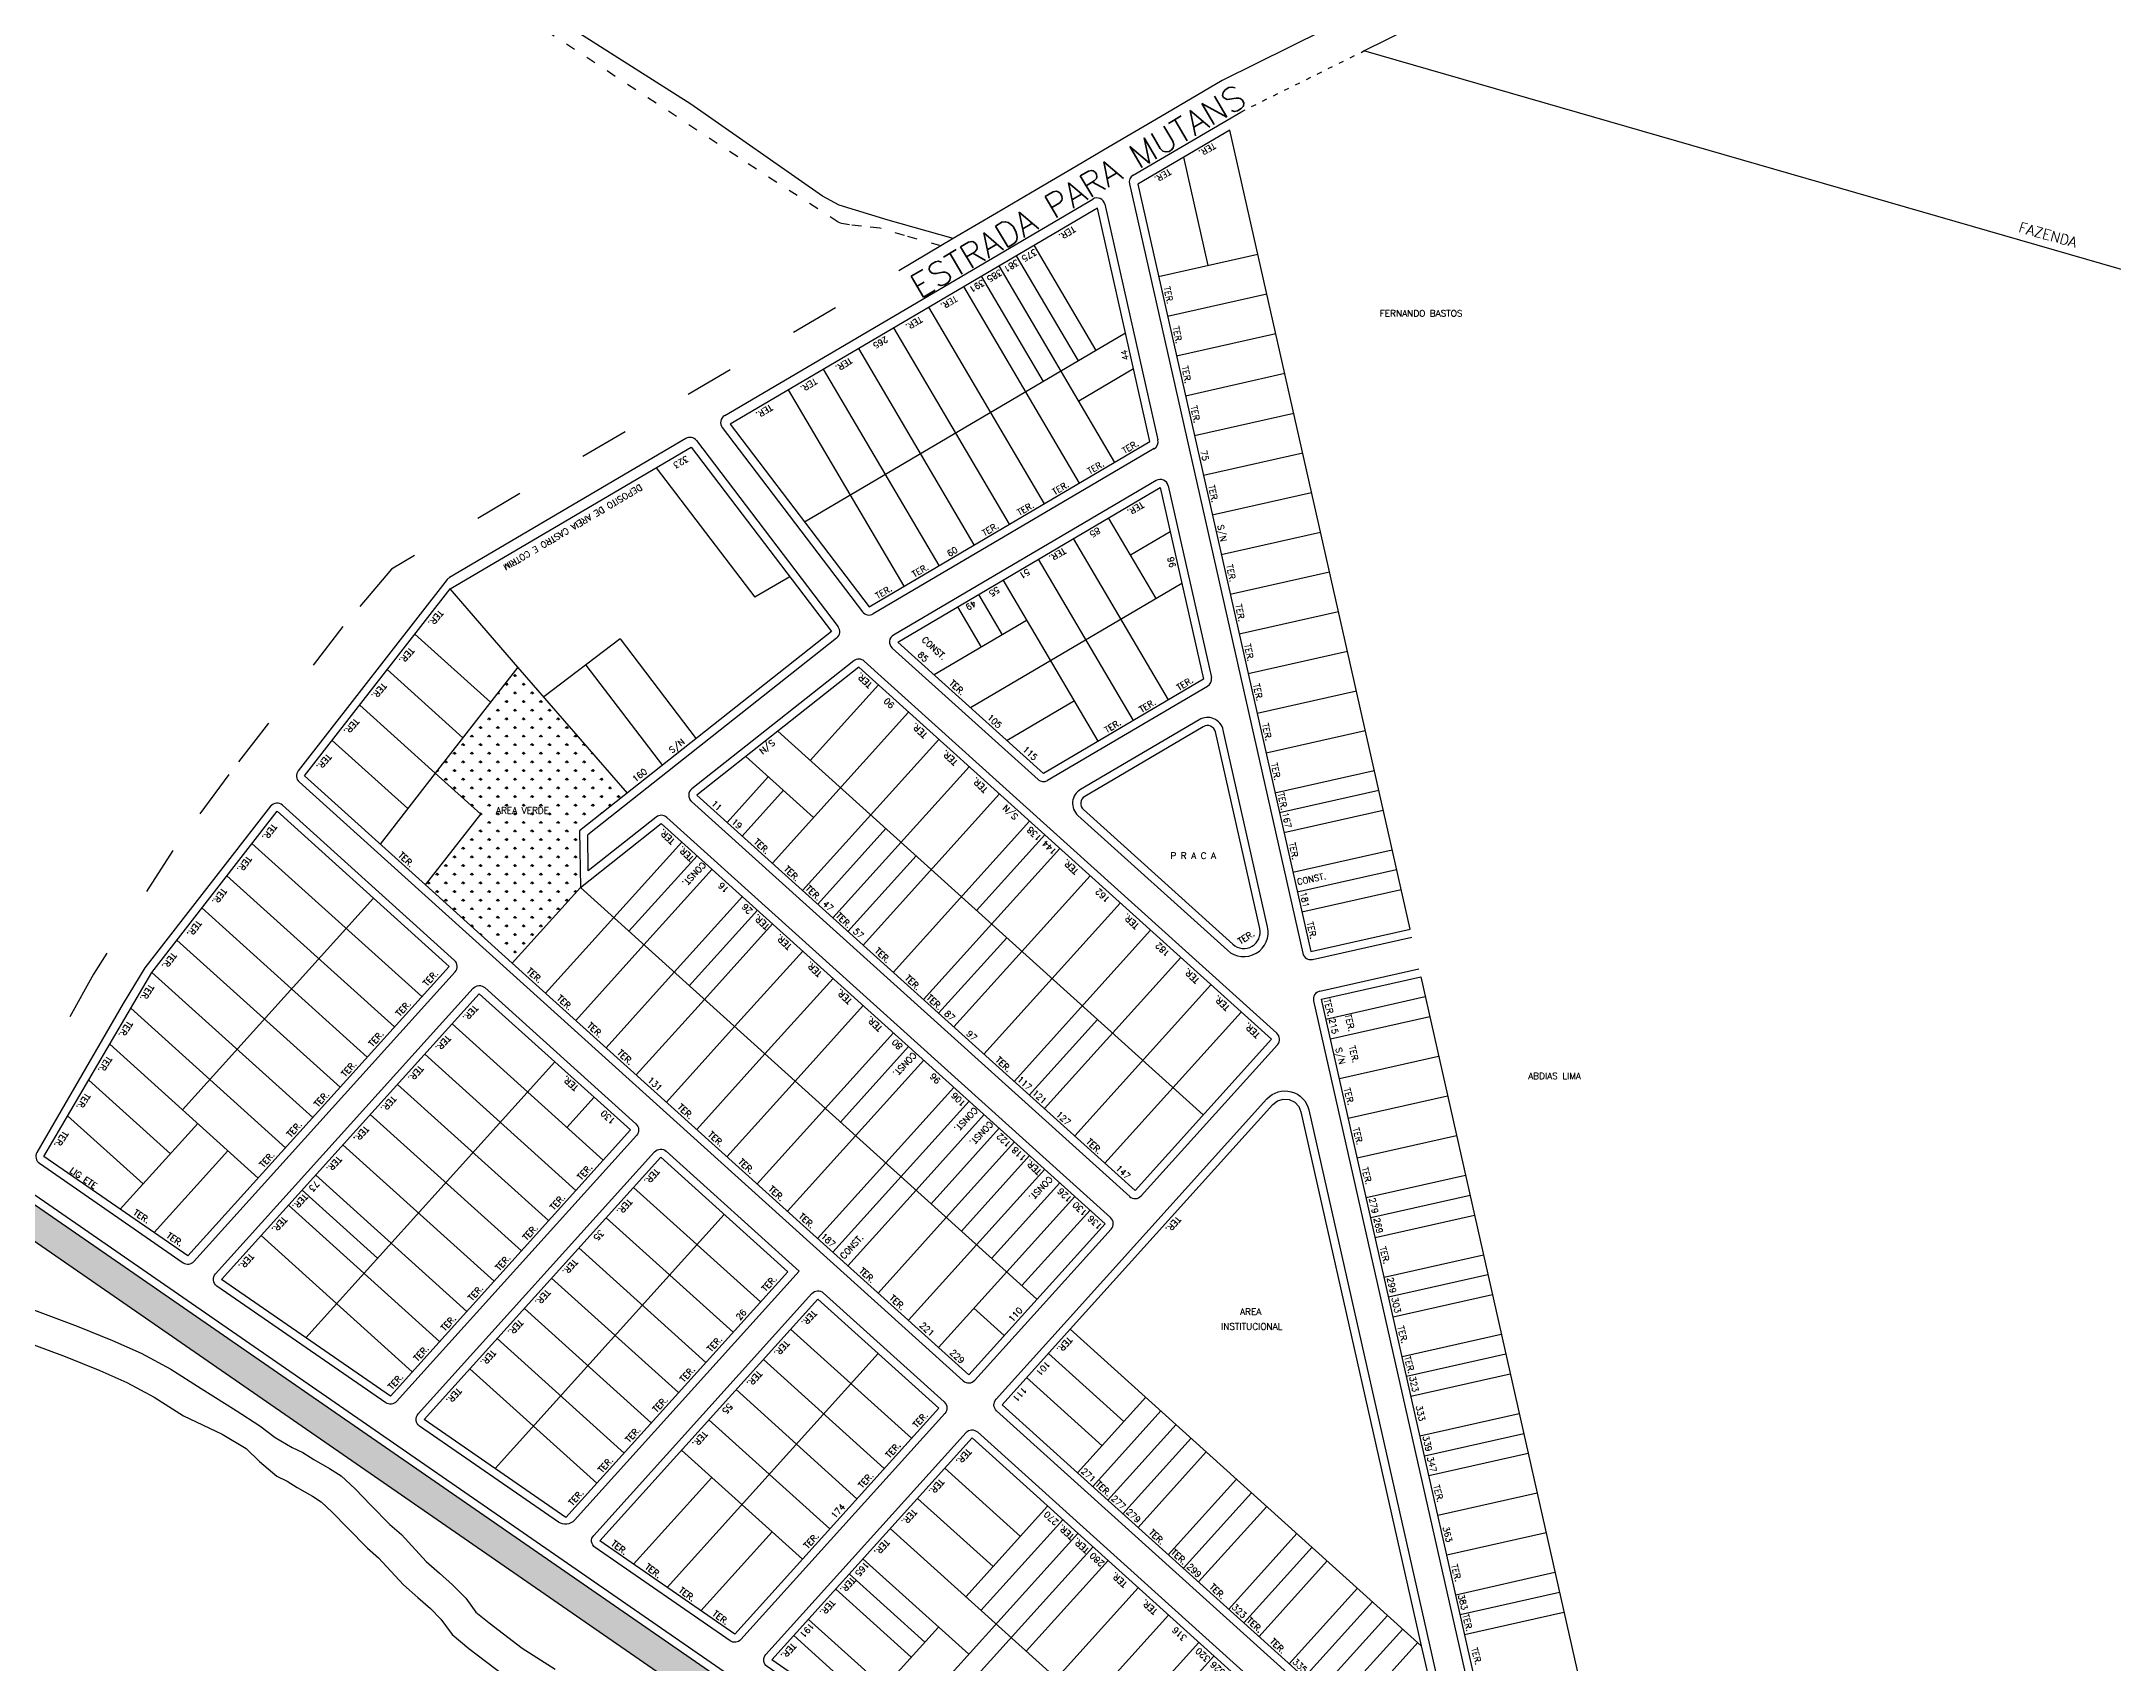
# Model space of a CAD drawing. Extents: x 714896 to 749292, y 8417558 to 8447149.
# Drawn here: x 737359 to 737868, y 8426000 to 8426398 of the extents above; entities that cross this region are included whole.
import ezdxf

# ---------------------------------------------------------------- set-up
doc = ezdxf.new("R2010")
doc.units = 0
doc.header["$MEASUREMENT"] = 0
doc.linetypes.add('ACAD_ISO03W100', pattern=[30, 12, -18])
for name, color, linetype in [('LOTE', 7, 'CONTINUOUS'), ('MEIO_FIO', 24, 'CONTINUOUS'), ('NUM-PORTA', 7, 'CONTINUOUS'), ('QUADRA', 6, 'CONTINUOUS'), ('REFERENCIA', 7, 'CONTINUOUS'), ('TEXTO', 7, 'CONTINUOUS'), ('TEXTODERUA', 3, 'CONTINUOUS')]:
    doc.layers.add(name, color=color, linetype=linetype)
doc.styles.add('ROMANS', font='ROMANS.SHX', dxfattribs={"height": 1.5})

msp = doc.modelspace()

# ---------------------------------------------------------------- hatches: boundary and pattern name
at = {"layer": 'REFERENCIA', "linetype": 'CONTINUOUS'}
h = msp.add_hatch(dxfattribs=at)
h.set_pattern_fill('GRASS', color=3, scale=3, angle=180, style=0)
h.set_pattern_definition([(270, (-4e-07, -4e-08), (2.121320343, -2.121320343), [0.5625, -3.680140689]), (225, (-4e-07, -4e-08), (2.1213203436, -2.1213203436), [0.5625, -2.4375]), (315, (-4e-07, -4e-08), (2.1213203436, 2.1213203436), [0.5625, -2.4375])])
h.paths.add_polyline_path([(737455.33, 8426218.69), (737475.63, 8426244.77), (737502.52, 8426213.79), (737490.76, 8426204.49), (737490.95, 8426190.61), (737490.99, 8426190.57), (737474.24, 8426172.01), (737452.92, 8426191.23), (737466.47, 8426208.64)])
h = msp.add_hatch(dxfattribs=at)
h.set_pattern_fill('GRASS', color=3, scale=3, angle=180, style=0)
h.set_pattern_definition([(270, (1e-07, -4e-07), (2.121320343, -2.121320343), [0.5625, -3.680140689]), (225, (1e-07, -4e-07), (2.1213203436, -2.1213203436), [0.5625, -2.4375]), (315, (1e-07, -4e-07), (2.1213203436, 2.1213203436), [0.5625, -2.4375])])
h.paths.add_polyline_path([(737353.67, 8426114.95), (737734.43, 8425851.59), (737731.44, 8425844.54), (737349.9, 8426108.44)])

# ---------------------------------------------------------------- linework, layer by layer
at = {"layer": 'LOTE', "color": 7, "linetype": 'CONTINUOUS'}
for p, q in [((737645.2, 8426343.47), (737639.21, 8426370.04)), ((737617.64, 8426322.53), (737602.42, 8426348.39)), ((737622.21, 8426295.05), (737593.8, 8426343.32)), ((737613.33, 8426320), (737598.11, 8426345.85)), ((737633.01, 8426340.72), (737657.4, 8426346.22)), ((737613.59, 8426289.98), (737585.18, 8426338.24)), ((737604.71, 8426314.92), (737589.49, 8426340.78)), ((737604.97, 8426284.91), (737576.57, 8426333.17)), ((737635.21, 8426330.97), (737659.59, 8426336.46)), ((737596.35, 8426279.84), (737567.95, 8426328.1)), ((737624.87, 8426326.79), (737546.02, 8426280.38)), ((737587.73, 8426274.76), (737559.33, 8426323.03)), ((737637.4, 8426321.21), (737661.79, 8426326.7)), ((737579.12, 8426269.69), (737550.71, 8426317.95)), ((737626.85, 8426318.01), (737613.37, 8426310.07)), ((737570.5, 8426264.62), (737542.09, 8426312.88)), ((737639.6, 8426311.45), (737663.99, 8426316.95)), ((737641.8, 8426301.7), (737666.19, 8426307.19)), ((737644, 8426291.94), (737668.39, 8426297.44)), ((737646.19, 8426282.19), (737670.58, 8426287.68)), ((737632.36, 8426261.58), (737620.7, 8426281.4)), ((737635.41, 8426236.68), (737612.08, 8426276.33)), ((737635.86, 8426278), (737626.08, 8426272.25)), ((737648.39, 8426272.43), (737672.78, 8426277.93)), ((737626.79, 8426231.61), (737603.46, 8426271.26)), ((737618.17, 8426226.54), (737594.84, 8426266.18)), ((737650.59, 8426262.68), (737674.98, 8426268.17)), ((737638.72, 8426265.32), (737586.81, 8426234.77)), ((737594.64, 8426252.72), (737588.81, 8426262.63)), ((737600.67, 8426256.27), (737577.86, 8426242.84)), ((737589.47, 8426249.68), (737583.64, 8426259.59)), ((737652.79, 8426252.92), (737677.18, 8426258.42)), ((737500.76, 8426251.68, -503.7), (737482.01, 8426237.42, -503.7)), ((737500.76, 8426251.68, -503.7), (737519.42, 8426227.16, -503.7)), ((737654.99, 8426243.17), (737679.37, 8426248.66)), ((737492.32, 8426245.26, -503.7), (737511.1, 8426220.58, -503.7)), ((737564.18, 8426240.37), (737547.44, 8426221.8)), ((737612.34, 8426236.45), (737595.76, 8426226.69)), ((737657.18, 8426233.41), (737681.57, 8426238.9)), ((737571.6, 8426233.67), (737538.12, 8426196.54)), ((737539.46, 8426228.99), (737643.97, 8426134.73)), ((737579.03, 8426226.97), (737545.54, 8426189.84)), ((737659.38, 8426223.65), (737683.77, 8426229.15)), ((737537.12, 8426217.83), (737526.98, 8426206.59)), ((737586.46, 8426220.27), (737552.97, 8426183.15)), ((737661.58, 8426213.9), (737685.97, 8426219.39)), ((737540.83, 8426214.48), (737530.69, 8426203.24)), ((737593.88, 8426213.58), (737560.39, 8426176.45)), ((737662.68, 8426209.02), (737687.07, 8426214.52)), ((737566, 8426205.06), (737549.26, 8426186.49)), ((737601.31, 8426206.88), (737567.82, 8426169.75)), ((737663.78, 8426204.14), (737688.17, 8426209.64)), ((737499.15, 8426183.2), (737515.9, 8426201.77)), ((737608.73, 8426200.18), (737575.25, 8426163.05)), ((737605.02, 8426203.53), (737588.28, 8426184.97)), ((737502.87, 8426179.85), (737519.61, 8426198.42)), ((737506.58, 8426176.5), (737523.32, 8426195.07)), ((737573.43, 8426198.36), (737556.68, 8426179.8)), ((737665.97, 8426194.39), (737690.36, 8426199.88)), ((737667.07, 8426189.51), (737691.46, 8426195)), ((737616.16, 8426193.48), (737582.67, 8426156.35)), ((737668.17, 8426184.63), (737692.56, 8426190.13)), ((737514.01, 8426169.81), (737530.75, 8426188.37)), ((737517.72, 8426166.46), (737534.46, 8426185.02)), ((737623.59, 8426186.79), (737590.1, 8426149.66)), ((737521.43, 8426163.11), (737538.18, 8426181.67)), ((737631.01, 8426180.09), (737597.52, 8426142.96)), ((737528.86, 8426156.41), (737545.6, 8426174.98)), ((737595.7, 8426178.27), (737578.96, 8426159.7)), ((737604.95, 8426136.26), (737638.44, 8426173.39)), ((737536.28, 8426149.71), (737553.03, 8426168.28)), ((737612.38, 8426129.56), (737645.86, 8426166.69)), ((737543.71, 8426143.02), (737560.45, 8426161.58)), ((737619.8, 8426122.87), (737653.29, 8426160)), ((737674.11, 8426158.29), (737698.5, 8426163.79)), ((737551.13, 8426136.32), (737567.88, 8426154.88)), ((737601.24, 8426139.61), (737617.98, 8426158.18)), ((737675.21, 8426153.42), (737699.59, 8426158.91)), ((737554.85, 8426132.97), (737571.59, 8426151.54)), ((737677.4, 8426143.66), (737701.79, 8426149.15)), ((737558.56, 8426129.62), (737575.3, 8426148.19)), ((737565.99, 8426122.92), (737582.73, 8426141.49)), ((737679.6, 8426133.9), (737703.99, 8426139.4)), ((737552.96, 8426101.01), (737586.44, 8426138.14)), ((737573.41, 8426116.23), (737590.16, 8426134.79)), ((737577.13, 8426112.88), (737593.87, 8426131.44)), ((737681.8, 8426124.15), (737706.19, 8426129.64)), ((737580.84, 8426109.53), (737597.58, 8426128.09)), ((737584.55, 8426106.18), (737601.3, 8426124.75)), ((737588.26, 8426102.83), (737605.01, 8426121.4)), ((737684, 8426114.39), (737708.39, 8426119.89)), ((737591.98, 8426099.48), (737608.72, 8426118.05)), ((737595.69, 8426096.13), (737612.43, 8426114.7)), ((737685.1, 8426109.52), (737709.49, 8426115.01)), ((737599.4, 8426092.79), (737616.15, 8426111.35)), ((737686.19, 8426104.64), (737710.58, 8426110.13)), ((737688.39, 8426094.88), (737712.78, 8426100.38)), ((737689.49, 8426090), (737713.88, 8426095.5)), ((737690.59, 8426085.13), (737714.98, 8426090.62)), ((737692.79, 8426075.37), (737717.18, 8426080.87)), ((737693.89, 8426070.49), (737718.28, 8426075.99)), ((737694.99, 8426065.62), (737719.37, 8426071.11)), ((737697.18, 8426055.86), (737721.57, 8426061.35)), ((737698.29, 8426050.98), (737722.68, 8426056.48)), ((737699.38, 8426046.1), (737723.77, 8426051.6)), ((737701.58, 8426036.35), (737725.97, 8426041.84)), ((737703.78, 8426026.59), (737728.17, 8426032.09)), ((737705.97, 8426016.84), (737730.36, 8426022.33)), ((737707.08, 8426011.96), (737731.47, 8426017.46)), ((737708.17, 8426007.08), (737732.56, 8426012.58))]:
    msp.add_line(p, q, dxfattribs=at)
at = {"layer": 'LOTE', "color": 7, "linetype": 'ACAD_ISO03W100', "ltscale": 0.1}
msp.add_lwpolyline([(737653.16, 8426381.15), (737653.16, 8426381.15), (737683.45, 8426396.16)], dxfattribs=at)
at = {"layer": 'LOTE', "linetype": 'ACAD_ISO03W100'}
msp.add_lwpolyline([(737582.54, 8426350.03), (737579.5, 8426348.24), (737444.55, 8426268.82), (737432.63, 8426254.72), (737404.6, 8426218.35), (737390.88, 8426199.68), (737371.36, 8426169.33), (737326.5, 8426088.79)], dxfattribs=at)
at = {"layer": 'LOTE', "color": 7, "linetype": 'CONTINUOUS'}
for points in [[(737509.56, 8426293.74), (737533.78, 8426261.9)], [(737542.4, 8426266.97), (737533.78, 8426261.9)], [(737502.56, 8426213.76), (737475.63, 8426244.77), (737458.97, 8426263.96)], [(737468.88, 8426236.1), (737450.31, 8426252.84)], [(737462.1, 8426227.39), (737443.54, 8426244.14)], [(737475.63, 8426244.77), (737455.33, 8426218.69)], [(737455.33, 8426218.69), (737436.77, 8426235.43)], [(737448.56, 8426209.98), (737429.99, 8426226.73)], [(737531.62, 8426222.79), (737548.26, 8426207.78)], [(737452.92, 8426191.23), (737466.47, 8426208.64), (737455.33, 8426218.69), (737441.79, 8426201.28)], [(737452.01, 8426163.78), (737410.29, 8426201.41)], [(737404.13, 8426193.49), (737445.31, 8426156.35)], [(737474.24, 8426172.01), (737490.99, 8426190.57)], [(737603.12, 8426089.44), (737490.99, 8426190.57)], [(737393.26, 8426135.97), (737440.14, 8426187.95)], [(737438.61, 8426148.93), (737397.98, 8426185.58)], [(737499.15, 8426183.2), (737482.41, 8426164.64)], [(737391.82, 8426177.67), (737431.92, 8426141.5)], [(737489.84, 8426157.94), (737506.58, 8426176.5)], [(737425.22, 8426134.08), (737385.66, 8426169.75)], [(737514.01, 8426169.81), (737497.26, 8426151.24)], [(737380.51, 8426160.94), (737418.52, 8426126.65)], [(737504.69, 8426144.55), (737521.43, 8426163.11)], [(737496.56, 8426123.59), (737459.43, 8426157.08)], [(737528.86, 8426156.41), (737512.11, 8426137.85)], [(737411.82, 8426119.22), (737375.35, 8426152.12)], [(737452.74, 8426149.65), (737489.87, 8426116.17)], [(737519.54, 8426131.15), (737536.28, 8426149.71)], [(737484.7, 8426147.76), (737423.56, 8426079.98)], [(737390.27, 8426125.19), (737370.2, 8426143.3)], [(737483.17, 8426108.74), (737446.04, 8426142.23)], [(737494.35, 8426139.06), (737487.65, 8426131.63)], [(737543.71, 8426143.02), (737526.97, 8426124.45)], [(737383.58, 8426117.77), (737365.01, 8426134.52)], [(737439.34, 8426134.8), (737476.47, 8426101.32)], [(737534.39, 8426117.76), (737551.13, 8426136.32)], [(737377.95, 8426111.53), (737396.97, 8426132.62)], [(737558.56, 8426129.62), (737541.82, 8426111.06)], [(737404.4, 8426125.92), (737386.25, 8426105.8)], [(737469.77, 8426093.89), (737432.64, 8426127.38)], [(737425.95, 8426119.95), (737463.08, 8426086.46)], [(737549.24, 8426104.36), (737565.99, 8426122.92)], [(737422.6, 8426116.24), (737441.16, 8426099.49)], [(737535.18, 8426088.77), (737503.99, 8426116.9)], [(737573.41, 8426116.23), (737556.67, 8426097.66)], [(737456.38, 8426079.04), (737419.25, 8426112.53)], [(737470, 8426047.86), (737526.28, 8426110.26)], [(737497.29, 8426109.47), (737528.48, 8426081.34)], [(737564.09, 8426090.96), (737580.84, 8426109.53)], [(737412.55, 8426105.1), (737449.68, 8426071.61)], [(737521.78, 8426073.91), (737490.59, 8426102.04)], [(737588.26, 8426102.83), (737571.52, 8426084.27)], [(737483.9, 8426094.62), (737515.09, 8426066.49)], [(737578.95, 8426077.57), (737595.69, 8426096.13)], [(737508.39, 8426059.06), (737477.2, 8426087.19)], [(737595.08, 8426080.53), (737587.65, 8426087.22)], [(737470.5, 8426079.77), (737501.69, 8426051.64)], [(737572.31, 8426055.28), (737542.6, 8426082.07)], [(737697.53, 8426004.28), (737611.28, 8426082.07)], [(737512.3, 8426018.61), (737564.15, 8426076.1)], [(737565.61, 8426047.85), (737535.91, 8426074.64)], [(737624.49, 8426059.38), (737605.93, 8426076.13)], [(737494.99, 8426044.21), (737463.8, 8426072.34)], [(737600.57, 8426070.19), (737619.13, 8426053.44)], [(737558.91, 8426040.43), (737529.21, 8426067.22)], [(737629.85, 8426065.33), (737613.1, 8426046.76)], [(737552.21, 8426033), (737522.51, 8426059.79)], [(737633.56, 8426061.98), (737616.82, 8426043.41)], [(737637.27, 8426058.63), (737620.53, 8426040.06)], [(737545.52, 8426025.57), (737515.81, 8426052.36)], [(737640.99, 8426055.28), (737624.24, 8426036.71)], [(737580.48, 8426047.91), (737599.04, 8426031.17)], [(737644.7, 8426051.93), (737627.96, 8426033.37)], [(737523.24, 8426045.67), (737504.01, 8426024.34)], [(737652.13, 8426045.23), (737635.38, 8426026.67)], [(737592.34, 8426023.74), (737573.78, 8426040.48)], [(737605.74, 8426038.59), (737585.64, 8426016.32)], [(737655.84, 8426041.88), (737639.1, 8426023.32)], [(737659.55, 8426038.54), (737642.81, 8426019.97)], [(737538.09, 8426032.27), (737520.59, 8426012.87)], [(737567.03, 8425980.75), (737613.16, 8426031.89)], [(737678.47, 8425932.6), (737567.08, 8426033.06)], [(737609.45, 8426035.24), (737589.34, 8426012.98)], [(737616.88, 8426028.55), (737571.14, 8425977.9)], [(737666.98, 8426031.84), (737650.23, 8426013.27)], [(737670.69, 8426028.49), (737653.95, 8426009.92)], [(737575.6, 8426005.18), (737557.03, 8426021.92)], [(737586.37, 8426002.19), (737560.38, 8426025.63)], [(737620.59, 8426025.2), (737600.5, 8426002.92)], [(737674.4, 8426025.14), (737657.66, 8426006.58)], [(737572.25, 8426001.46), (737553.69, 8426018.21)], [(737583.62, 8425969.28), (737628.01, 8426018.5)], [(737681.83, 8426018.44), (737665.09, 8425999.88)], [(737635.44, 8426011.8), (737591.91, 8425963.54)], [(737685.54, 8426015.09), (737668.8, 8425996.53)], [(737689.26, 8426011.75), (737672.51, 8425993.18)], [(737561.93, 8425990.02), (737543.37, 8426006.77)], [(737565.55, 8425994.04), (737546.99, 8426010.78)], [(737578.95, 8426008.89), (737558.74, 8425986.48)], [(737676.22, 8425989.83), (737692.97, 8426008.4)], [(737600.2, 8425957.8), (737642.87, 8426005.1)], [(737604.38, 8425954.91), (737646.58, 8426001.76)], [(737679.94, 8425986.48), (737696.68, 8426005.05)]]:
    msp.add_lwpolyline(points, dxfattribs=at)
at = {"layer": 'LOTE', "color": 7, "linetype": 'ACAD_ISO03W100', "ltscale": 0.2}
for points in [[(737529.61, 8426370.12, 503.02), (737481.04, 8426402.09, 504.02), (737474.41, 8426406.84, 504.02), (737470.74, 8426409.96, 504.02), (737465.95, 8426414.12, 503.82), (737462.68, 8426417.59, 503.82), (737429.59, 8426440.39, 503.09), (737396.71, 8426463.07, 503.84), (737371.36, 8426481.38, 503.96)], [(737579.5, 8426348.24, 0), (737570.6, 8426350.78, 503.61), (737564.53, 8426352.61, 503.61), (737560.02, 8426353.09, 503.6), (737557.06, 8426353.39, 503.6), (737555.09, 8426353.79, 503.6), (737554.31, 8426354.05, 503.6), (737529.61, 8426370.12, 503.02)]]:
    msp.add_polyline3d(points, dxfattribs=at)
at = {"layer": 'MEIO_FIO', "color": 24, "linetype": 'CONTINUOUS'}
for p, q in [((737626.77, 8426365.62), (737653.16, 8426381.15)), ((737625.83, 8426363.46), (737668.42, 8426174.44)), ((737526.41, 8426306.55), (737616.82, 8426359.76)), ((737619.78, 8426358.48), (737632.82, 8426300.59)), ((737525.83, 8426303.62), (737560.28, 8426258.33)), ((737519.47, 8426300.42), (737554.27, 8426254.68)), ((737631.89, 8426298.43), (737562.89, 8426257.82)), ((737632.4, 8426290.61), (737567.89, 8426252.64)), ((737635.36, 8426289.32), (737645.98, 8426242.2)), ((737553.91, 8426251.9), (737492.78, 8426203.53)), ((737558.11, 8426246.29), (737518.34, 8426214.83)), ((737662.05, 8426154.78), (737560.69, 8426246.21)), ((737603.38, 8426217.13), (737567.56, 8426249.43)), ((737645.04, 8426240.03), (737605.73, 8426216.9)), ((737518.24, 8426211.77), (737625.89, 8426114.68)), ((737670.81, 8426172.93), (737695.2, 8426178.42)), ((737672.57, 8426165.12), (737696.96, 8426170.62)), ((737671.06, 8426162.73), (737708.68, 8425995.74)), ((737628.71, 8426114.83), (737662.2, 8426151.96)), ((737354.81, 8426116.6), (737751.65, 8425842.11))]:
    msp.add_line(p, q, dxfattribs=at)
for points in [[(737516.86, 8426300.93), (737458.78, 8426266.75)], [(737492.89, 8426194.7), (737492.78, 8426203.53)]]:
    msp.add_lwpolyline(points, dxfattribs=at)
for points in [[(737458.78, 8426266.75, 0.094674), (737458.22, 8426266.26), (737421.64, 8426219.25, 0.393105), (737421.88, 8426216.54), (737447.87, 8426193.1), (737473.65, 8426169.85), (737585.03, 8426069.39, 0.414214), (737587.86, 8426069.53), (737604.6, 8426088.1)], [(737604.6, 8426088.1), (737621.34, 8426106.66, 0.414214), (737621.2, 8426109.49), (737512.17, 8426207.82, 0.36594), (737509.59, 8426207.91), (737492.89, 8426194.7)], [(737609.8, 8426083.41), (737659.61, 8426138.64, -0.608335), (737669.92, 8426135.94), (737700.1, 8426001.96)], [(737700.1, 8426001.96), (737706.93, 8425971.68, -0.731525), (737698.7, 8425966.87), (737593.2, 8426062.02, -0.414214), (737593.06, 8426064.84), (737609.8, 8426083.41)]]:
    msp.add_lwpolyline(points, format="xyb", dxfattribs=at)
for points in [[(737613.18, 8426208.29), (737649.91, 8426175.17, 0.731517), (737659.78, 8426180.94), (737648.89, 8426229.28, 0.50833), (737642.96, 8426231.84), (737613.84, 8426214.7, 0.506634)], [(737460.05, 8426172.69), (737417.79, 8426210.8, 0.435642), (737414.87, 8426210.55), (737384.01, 8426170.89), (737378.66, 8426162.07), (737357.47, 8426125.5, 0.390928), (737358.07, 8426122.86), (737393.4, 8426098.41, 0.376986), (737396.02, 8426098.72), (737460.19, 8426169.86, 0.414214)], [(737401.35, 8426095.66), (737464.65, 8426165.85, -0.414214), (737467.47, 8426165.99), (737504.6, 8426132.5, -0.414214), (737504.75, 8426129.68), (737445.78, 8426064.3, -0.376986), (737443.16, 8426064), (737401.69, 8426092.68, -0.452448)], [(737451.1, 8426061.25), (737509.2, 8426125.66, -0.414214), (737512.03, 8426125.81), (737544.7, 8426096.34), (737489.49, 8426035.13, -0.376986), (737485.56, 8426034.67), (737451.45, 8426058.26, -0.452448)], [(737494.23, 8426031.42), (737547.82, 8426090.83, -0.414214), (737550.64, 8426090.98), (737580.34, 8426064.19, -0.414214), (737580.49, 8426061.36), (737530.37, 8426005.79, -0.376986), (737527.75, 8426005.49), (737494.58, 8426028.43, -0.452448)], [(737536.52, 8426002.16), (737585.69, 8426056.68, -0.414214), (737588.51, 8426056.82), (737699.9, 8425956.36, -0.414214), (737700.05, 8425953.53), (737663.89, 8425913.44, -0.376986), (737661.26, 8425913.14), (737536.87, 8425999.18, -0.452448)]]:
    msp.add_lwpolyline(points, format="xyb", close=True, dxfattribs=at)
for centre, start, end in [((737627.79, 8426363.9), 120.4786, 192.6962), ((737617.83, 8426358.04), 12.6962, 120.4786), ((737527.42, 8426304.83), 120.4786, 217.2617), ((737517.88, 8426299.21), 37.2617, 120.4786), ((737630.87, 8426300.15), 300.4786, 12.6962), ((737633.41, 8426288.88), 12.6962, 120.4786), ((737561.87, 8426259.54), 217.2617, 300.4786), ((737552.67, 8426253.47), 308.3501, 37.2617), ((737568.9, 8426250.92), 120.4786, 227.9518), ((737559.35, 8426244.72), 47.9518, 128.3501), ((737644.03, 8426241.76), 300.4786, 12.6962), ((737604.71, 8426218.62), 227.9518, 300.4786), ((737519.58, 8426213.26), 128.3501, 227.9518), ((737670.37, 8426174.88), 192.6962, 282.6962), ((737673.01, 8426163.17), 102.6962, 192.6974), ((737673.01, 8426163.17), 102.6962, 192.6974), ((737660.71, 8426153.3), 317.9518, 47.9518), ((737627.23, 8426116.16), 227.8472, 318.0564)]:
    msp.add_arc(centre, 2, start, end, dxfattribs=at)
at = {"layer": 'QUADRA', "color": 6, "linetype": 'CONTINUOUS'}
for points in [[(737683.45, 8426396.16), (737718.33, 8426413.46), (737782.49, 8426428.9), (737827.53, 8426415.35), (737932.28, 8426381.94), (737944.36, 8426379.85), (737957.95, 8426378.57), (737962.36, 8426378.61), (737965.7, 8426377.68), (737971.87, 8426375.55), (737982.28, 8426371.96), (738137.21, 8426318.09), (738117.13, 8426261.53), (738086.94, 8426272.08), (737961.68, 8426315.82), (737683.45, 8426396.16)], [(737627.9, 8426363.38), (737670.37, 8426174.88), (737694.76, 8426180.37), (737650.53, 8426376.7), (737627.9, 8426363.38)], [(737630.87, 8426300.15), (737617.95, 8426357.52), (737527.73, 8426304.43), (737561.87, 8426259.54), (737630.87, 8426300.15)], [(737519.58, 8426213.26), (737627.23, 8426116.17), (737660.71, 8426153.3), (737559.35, 8426244.72), (737519.58, 8426213.26)]]:
    msp.add_lwpolyline(points, close=True, dxfattribs=at)
at = {"layer": 'QUADRA', "color": 6}
msp.add_lwpolyline([(737715.24, 8426421.97), (737648.59, 8426388.9), (737633.43, 8426379.98), (737620.85, 8426372.58), (737612.86, 8426367.88), (737602.89, 8426362.01), (737593.15, 8426356.27), (737582.54, 8426350.03), (737566.6, 8426354.58), (737554.52, 8426358.28), (737550.45, 8426360.45), (737518.06, 8426383.11), (737476.19, 8426409.8)], dxfattribs=at)
at = {"layer": 'QUADRA'}
for points in [[(737423.22, 8426218.02), (737458.97, 8426263.96), (737518.18, 8426298.81), (737552.67, 8426253.47), (737490.76, 8426204.49), (737490.99, 8426190.57), (737510.83, 8426206.34), (737619.86, 8426108), (737586.37, 8426070.87), (737474.24, 8426172.01), (737452.92, 8426191.23), (737423.22, 8426218.02)], [(737644.03, 8426241.76), (737604.71, 8426218.62), (737568.9, 8426250.92), (737633.41, 8426288.88), (737644.03, 8426241.76)], [(737394.54, 8426100.06), (737359.2, 8426124.5), (737385.66, 8426169.75), (737416.45, 8426209.32), (737458.71, 8426171.2), (737394.54, 8426100.06)], [(737503.26, 8426131.02), (737444.3, 8426065.64), (737402.83, 8426094.32), (737466.13, 8426164.51), (737503.26, 8426131.02)], [(737754.28, 8425919.43), (737727.57, 8425943.52), (737720.54, 8425952.19), (737710.74, 8425995.7), (737673.01, 8426163.17), (737697.4, 8426168.67), (737736.47, 8425995.23), (737747.16, 8425947.94), (737752.62, 8425923.83), (737754.28, 8425919.43)], [(737700.04, 8425968.35), (737687.36, 8425979.79), (737613.1, 8426046.76), (737594.54, 8426063.5), (737611.28, 8426082.07), (737661.09, 8426137.3), (737662.24, 8426138.18), (737663.59, 8426138.59), (737665.09, 8426138.48), (737666.46, 8426137.82), (737667.41, 8426136.8), (737667.97, 8426135.5), (737697.53, 8426004.28), (737699.92, 8425993.7), (737704.98, 8425971.24), (737704.97, 8425969.9), (737704.44, 8425968.76), (737703.78, 8425968.13), (737702.26, 8425967.59), (737701.03, 8425967.76), (737700.04, 8425968.35)], [(737541.88, 8426096.19), (737487.42, 8426035.81), (737452.59, 8426059.91), (737510.69, 8426124.32), (737541.88, 8426096.19)], [(737528.88, 8426007.13), (737495.71, 8426030.08), (737549.3, 8426089.49), (737579, 8426062.7), (737528.88, 8426007.13)], [(737698.56, 8425954.87), (737662.4, 8425914.78), (737538.01, 8426000.82), (737587.17, 8426055.34), (737698.56, 8425954.87)]]:
    msp.add_lwpolyline(points, close=True, dxfattribs=at)
msp.add_lwpolyline([(737614.52, 8426209.77), (737651.25, 8426176.65, 0.731517), (737657.83, 8426180.5), (737646.94, 8426228.84, 0.50833), (737643.97, 8426230.12), (737614.85, 8426212.98, 0.506634)], format="xyb", close=True, dxfattribs=at)
at = {"layer": 'REFERENCIA', "linetype": 'CONTINUOUS'}
msp.add_lwpolyline([(737353.67, 8426114.95), (737734.43, 8425851.59), (737731.44, 8425844.54), (737349.9, 8426108.44), (737353.67, 8426114.95)], dxfattribs=at)
at = {"layer": 'REFERENCIA', "color": 120, "linetype": 'CONTINUOUS', "elevation": -0.06}
for points in [[(737353.31, 8426088.06), (737359.52, 8426085.77), (737367.36, 8426082.79), (737376.02, 8426079.28), (737383.05, 8426076.17), (737390.35, 8426072.26), (737397.78, 8426067.53), (737406.43, 8426062.12), (737412.24, 8426058.34), (737416.01, 8426055.5), (737420.14, 8426053), (737422.8, 8426051.77), (737425.51, 8426050.02), (737429.36, 8426047.88), (737432.18, 8426046.01), (737435.63, 8426042.86), (737439.48, 8426038.81), (737444.14, 8426034.12), (737447, 8426031.64), (737453.1, 8426024.97), (737456.34, 8426022.11), (737459.58, 8426019.25), (737462.83, 8426016.01), (737465.31, 8426012.58), (737468.55, 8426009.91), (737476.66, 8426003.68), (737484.73, 8425998.57)], [(737356.72, 8426078.27), (737364.44, 8426075.35), (737372.89, 8426071.91), (737379.53, 8426068.98), (737386.3, 8426065.35), (737393.51, 8426060.76), (737403, 8426056.26), (737408.88, 8426052.74), (737412.14, 8426049.59), (737416.38, 8426045.93), (737418.93, 8426044.75), (737421.39, 8426043.16), (737425.2, 8426041.04), (737427.25, 8426039.68), (737430.03, 8426037.14), (737433.74, 8426033.24), (737438.67, 8426028.27), (737441.41, 8426025.9), (737447.49, 8426019.26), (737451.05, 8426016.11), (737454.11, 8426013.42), (737456.72, 8426010.81), (737459.43, 8426007.06), (737463.57, 8426003.65), (737472.07, 8425997.12)]]:
    msp.add_lwpolyline(points, dxfattribs=at)

# ---------------------------------------------------------------- texts
at = {"layer": 'NUM-PORTA', "style": 'ROMANS'}
for s, rotation, p in [('381', 211.5375, (737598.1, 8426345.02, -37.83)), ('375', 211.5375, (737602.51, 8426347.61, -37.83)), ('391', 211.5375, (737589.65, 8426340.05, -37.83)), ('385', 211.5375, (737593.96, 8426342.58, -37.83)), ('75', 281.8202, (737643.31, 8426297.88, -37.83)), ('323', 210.7, (737516.97, 8426296.8, -37.83)), ('85', 211.1873, (737618.1, 8426279.18, -37.83)), ('S/N', 281.8202, (737647.44, 8426279.56, -37.83)), ('60', 30.2443, (737581.58, 8426271.8, -37.83)), ('96', 103.5825, (737637.24, 8426269.43, -37.83)), ('51', 211.1873, (737600.8, 8426269.01, -37.83)), ('55', 211.1873, (737593.36, 8426264.62, -37.83)), ('49', 211.1873, (737587.62, 8426261.25, -37.83)), ('85', 317.2161, (737573.66, 8426247.62, -37.83)), ('90', 136.1315, (737568.26, 8426235.54, -37.83)), ('105', 317.2161, (737590.75, 8426232.22, -37.83)), ('S/N', 38.4732, (737513.47, 8426223.51, -37.83)), ('S/N', 219.875, (737537.97, 8426227.07, -37.83)), ('115', 317.2161, (737599.47, 8426224.35, -37.83)), ('160', 38.4732, (737504.47, 8426216.39, -37.83)), ('11', 316.7308, (737522.96, 8426211.07, -37.83)), ('S/N', 136.1315, (737598.61, 8426208.18, -37.83)), ('19', 316.7308, (737527.94, 8426206.59, -37.83)), ('138', 136.1315, (737604.38, 8426202.97, -37.83)), ('167', 281.8202, (737663.36, 8426208.89, -37.83)), ('144', 136.1315, (737608.09, 8426199.62, -37.83)), ('16', 136.1315, (737527.59, 8426190.2, -37.83)), ('162', 136.1315, (737621.17, 8426187.82, -37.83)), ('26', 136.1315, (737533.38, 8426184.98, -37.83)), ('47', 316.7308, (737550.32, 8426186.4, -37.83)), ('181', 281.8202, (737667.76, 8426189.36, -37.83)), ('57', 316.7308, (737557.8, 8426179.66, -37.83)), ('182', 136.1315, (737635.9, 8426174.54, -37.83)), ('87', 316.7308, (737580.21, 8426159.44, -37.83)), ('97', 316.7308, (737585.63, 8426154.55, -37.83)), ('215', 283.3291, (737674.81, 8426158.28)), ('80', 136.1315, (737570.27, 8426151.7, -37.83)), ('S/N', 283.3291, (737676.43, 8426151.09)), ('96', 136.1315, (737579.58, 8426143.31, -37.83)), ('117', 316.7308, (737598.12, 8426143.29, -37.83)), ('131', 317.4876, (737507.32, 8426143.11, -37.83)), ('106', 136.1315, (737585.77, 8426137.72, -37.83)), ('121', 316.7308, (737601.79, 8426139.98, -37.83)), ('130', 137.4876, (737499.7, 8426133.4)), ('127', 316.7308, (737607.68, 8426134.67, -37.83)), ('122', 136.1315, (737596.88, 8426127.7, -37.83)), ('118', 136.1315, (737600.64, 8426124.31, -37.83)), ('147', 316.7308, (737622.33, 8426121.45, -37.83)), ('73', 227.4876, (737425.89, 8426118.7, -37.83)), ('126', 136.1315, (737611.87, 8426114.18, -37.83)), ('279', 282.7741, (737684.68, 8426114.16)), ('130', 136.1315, (737615.59, 8426110.83, -37.83)), ('136', 136.1315, (737619.3, 8426107.48, -37.83)), ('269', 282.7741, (737685.79, 8426109.29)), ('35', 227.4876, (737495.79, 8426106.62, -37.83)), ('187', 317.4876, (737549.89, 8426104.72, -37.83)), ('299', 282.7741, (737689.09, 8426094.61)), ('303', 282.7741, (737690.19, 8426089.73)), ('26', 47.4876, (737530.13, 8426084.18, -37.83)), ('221', 317.4876, (737574.15, 8426082.83, -37.83)), ('110', 47.4876, (737597.08, 8426083.71, -37.83)), ('229', 317.4876, (737581.58, 8426076.13, -37.83)), ('101', 227.4876, (737605.42, 8426074.39, -37.83)), ('323', 282.7741, (737694.56, 8426070.33)), ('55', 227.4876, (737527.41, 8426064.03, -37.83)), ('111', 227.4876, (737599.69, 8426068.03, -37.83)), ('333', 282.7741, (737696.17, 8426063.18)), ('339', 282.7741, (737697.85, 8426055.72)), ('271', 316.6845, (737613.81, 8426047.01, -37.83)), ('347', 284.505, (737698.89, 8426050.56)), ('174', 47.4876, (737553.48, 8426035.42, -37.83)), ('270', 137.4876, (737608.57, 8426034.83, -37.83)), ('277', 316.6845, (737621.24, 8426040.31, -37.83)), ('279', 316.6845, (737624.89, 8426037.02, -37.83)), ('363', 284.505, (737702.76, 8426033.38)), ('280', 137.4876, (737619.82, 8426024.68, -37.83)), ('165', 227.4876, (737560.94, 8426025.07, -37.83)), ('299', 316.6845, (737639.8, 8426023.57, -37.83)), ('383', 284.505, (737706.51, 8426016.72)), ('323', 316.6845, (737650.86, 8426013.59, -37.83)), ('191', 227.4876, (737547.4, 8426010.05, -37.83)), ('316', 137.4876, (737640.07, 8426006.42, -37.83)), ('320', 137.4876, (737645.8, 8426001.26, -37.83)), ('326', 137.4876, (737649.45, 8425997.96, -37.83)), ('335', 316.6845, (737665.76, 8426000.16, -37.83))]:
    msp.add_text(s, height=1.521, rotation=rotation, dxfattribs=at).set_placement(p)
at = {"layer": 'NUM-PORTA', "color": 7, "style": 'ROMANS'}
for s, height, rotation, p in [('265', 1.449, 209.7905, (737565.94, 8426326.08, -37.83)), ('44', 1.481, 102.68, (737625.7, 8426320.36, -37.83))]:
    msp.add_text(s, height=height, rotation=rotation, dxfattribs=at).set_placement(p)
at = {"layer": 'TEXTO', "style": 'ROMANS'}
for s, height, rotation, p in [('TER.', 1.521, 210.3995, (737646.4, 8426373.69, -37.83)), ('TER.', 1.521, 210.3995, (737635.48, 8426367.27, -37.83)), ('TER.', 1.521, 211.5375, (737611.95, 8426353.17, -37.83)), ('FAZENDA', 2.5, 344.5329, (737844.09, 8426351.71)), ('TER.', 1.521, 281.8202, (737634.25, 8426338.09, -37.83)), ('TER.', 1.521, 211.5375, (737582.95, 8426336.11, -37.83)), ('TER.', 1.521, 211.5375, (737574.34, 8426331.03, -37.83)), ('TER.', 1.521, 281.8202, (737636.45, 8426328.34, -37.83)), ('TER.', 1.521, 211.5375, (737557.1, 8426320.89, -37.83)), ('TER.', 1.521, 281.8202, (737638.65, 8426318.58, -37.83)), ('TER.', 1.521, 211.5375, (737548.48, 8426315.82, -37.83)), ('TER.', 1.521, 211.5375, (737537.57, 8426309.4, -37.83)), ('TER.', 1.521, 281.8202, (737640.85, 8426308.83, -37.83)), ('TER.', 1.521, 30.2443, (737624.59, 8426297.11, -37.83)), ('TER.', 1.521, 30.2443, (737616.06, 8426292.09, -37.83)), ('DEPOSITO DE AREIA CASTRO E COTRIM', 1.5206, 210.7, (737505.56, 8426289.78, -37.83)), ('TER.', 1.521, 30.2443, (737607.44, 8426287.02, -37.83)), ('TER.', 1.521, 281.8202, (737645.24, 8426289.32, -37.83)), ('TER.', 1.521, 30.2443, (737598.82, 8426281.94, -37.83)), ('TER.', 1.521, 211.1873, (737628.79, 8426285.47, -37.83)), ('TER.', 1.521, 30.2443, (737590.2, 8426276.87, -37.83)), ('TER.', 1.521, 211.1873, (737609.6, 8426274.19, -37.83)), ('TER.', 1.521, 30.2443, (737572.97, 8426266.73, -37.83)), ('TER.', 1.521, 281.8202, (737649.64, 8426269.8, -37.83)), ('TER.', 1.521, 30.2443, (737563.99, 8426261.44, -37.83)), ('TER.', 1.521, 228.9101, (737456.27, 8426258.91)), ('TER.', 1.521, 281.8202, (737651.84, 8426260.05, -37.83)), ('CONST.', 1.521, 317.2161, (737574.67, 8426251.29, -37.83)), ('TER.', 1.521, 228.9101, (737449.11, 8426249.7)), ('TER.', 1.521, 281.8202, (737654.03, 8426250.29, -37.83)), ('TER.', 1.521, 136.1315, (737562.8, 8426240.58, -37.83)), ('TER.', 1.521, 317.2161, (737581.42, 8426240.63, -37.83)), ('TER.', 1.521, 31.4277, (737638.01, 8426238.9, -37.83)), ('TER.', 1.521, 281.8202, (737656.23, 8426240.54, -37.83)), ('TER.', 1.521, 228.9101, (737442.33, 8426241)), ('TER.', 1.521, 31.4277, (737628.82, 8426233.49, -37.83)), ('TER.', 1.521, 228.9101, (737435.56, 8426232.3)), ('TER.', 1.521, 136.1315, (737576.35, 8426228.25, -37.83)), ('TER.', 1.521, 31.4277, (737620.28, 8426228.47, -37.83)), ('TER.', 1.521, 281.8202, (737658.43, 8426230.78, -37.83)), ('TER.', 1.521, 228.9101, (737428.81, 8426223.62)), ('TER.', 1.521, 136.1315, (737583.78, 8426221.55, -37.83)), ('TER.', 1.521, 281.8202, (737660.63, 8426221.03, -37.83)), ('TER.', 1.521, 136.1315, (737591.2, 8426214.85, -37.83)), ('TER.', 1.521, 281.8202, (737662.27, 8426213.74, -37.83)), ('TER.', 1.521, 232.9209, (737415.28, 8426206.42, -37.83)), ('TER.', 1.521, 136.1315, (737514.33, 8426202.16, -37.83)), ('TER.', 1.521, 136.1315, (737518.99, 8426197.95, -37.83)), ('TER.', 1.521, 316.7308, (737533.42, 8426201.64, -37.83)), ('TER.', 1.521, 281.8202, (737665.02, 8426201.52, -37.83)), ('TER.', 1.521, 232.9209, (737409.12, 8426198.5, -37.83)), ('TER.', 1.521, 317.4876, (737446.07, 8426198.35, -37.83)), ('CONST.', 1.521, 226.1315, (737520.86, 8426197.04, -37.83)), ('TER.', 1.521, 316.7308, (737540.84, 8426194.95, -37.83)), ('TER.', 1.521, 136.1315, (737613.48, 8426194.76, -37.83)), ('TER.', 1.521, 232.9209, (737402.96, 8426190.59, -37.83)), ('TER.', 1.521, 316.7308, (737546.12, 8426190.19, -37.83)), ('CONST.', 1.521, 11.8202, (737667.17, 8426191.21, -37.83)), ('TER.', 1.521, 232.9209, (737396.8, 8426182.68, -37.83)), ('TER.', 1.521, 136.1315, (737537.55, 8426181.21, -37.83)), ('TER.', 1.521, 316.7308, (737553.57, 8426183.47, -37.83)), ('TER.', 1.521, 136.1315, (737628.33, 8426181.36, -37.83)), ('TER.', 1.521, 31.4277, (737653.07, 8426176.6, -37.83)), ('TER.', 1.521, 281.8202, (737669.42, 8426182.01, -37.83)), ('TER.', 1.521, 136.1315, (737543.01, 8426176.28, -37.83)), ('TER.', 1.521, 316.7308, (737563.12, 8426174.85, -37.83)), ('TER.', 1.521, 232.9209, (737390.65, 8426174.77, -37.83)), ('TER.', 1.521, 47.4876, (737453.28, 8426166.2, -37.83)), ('TER.', 1.521, 317.4876, (737477.62, 8426169.9, -37.83)), ('TER.', 1.521, 136.1315, (737550.44, 8426169.59, -37.83)), ('TER.', 1.521, 136.1315, (737643.19, 8426167.97, -37.83)), ('TER.', 1.521, 237.0802, (737385.05, 8426166.98, -37.83)), ('TER.', 1.521, 317.4876, (737485.04, 8426163.2, -37.83)), ('TER.', 1.521, 136.1315, (737557.86, 8426162.89, -37.83)), ('TER.', 1.521, 316.7308, (737570.55, 8426168.16, -37.83)), ('TER.', 1.521, 316.7308, (737575.86, 8426163.36, -37.83)), ('TER.', 1.521, 47.4876, (737446.58, 8426158.77, -37.83)), ('TER.', 1.521, 227.4876, (737464.82, 8426161.86, -37.83)), ('TER.', 1.521, 136.1315, (737650.61, 8426161.27, -37.83)), ('TER.', 1.521, 284.505, (737673.56, 8426162.99)), ('TER.', 1.521, 283.3291, (737678.73, 8426159.29)), ('TER.', 1.521, 237.0802, (737379.77, 8426157.96, -37.83)), ('TER.', 1.521, 47.4876, (737439.88, 8426151.35, -37.83)), ('TER.', 1.521, 317.4876, (737492.47, 8426156.5, -37.83)), ('TER.', 1.521, 136.1315, (737565.29, 8426156.19, -37.83)), ('TER.', 1.521, 136.1315, (737658.04, 8426154.57, -37.83)), ('TER.', 1.521, 227.4876, (737458.12, 8426154.44, -37.83)), ('TER.', 1.521, 317.4876, (737499.89, 8426149.81, -37.83)), ('CONST.', 1.521, 226.1315, (737572.6, 8426150.29, -37.83)), ('TER.', 1.521, 316.7308, (737592.83, 8426148.06, -37.83)), ('TER.', 1.521, 283.3291, (737679.74, 8426151.56)), ('TER.', 1.521, 237.0802, (737374.73, 8426149.33, -37.83)), ('TER.', 1.521, 47.4876, (737433.19, 8426143.92, -37.83)), ('TER.', 1.521, 227.4876, (737451.42, 8426147.01, -37.83)), ('TER.', 1.521, 137.4876, (737490.61, 8426141.6)), ('TER.', 1.521, 237.0802, (737369.42, 8426140.25, -37.83)), ('TER.', 1.521, 47.4876, (737426.49, 8426136.49, -37.83)), ('TER.', 1.521, 227.4876, (737444.72, 8426139.59, -37.83)), ('TER.', 1.521, 284.505, (737678.48, 8426141.16)), ('TER.', 1.521, 317.4876, (737514.68, 8426136.47, -37.83)), ('CONST.', 1.521, 226.1315, (737587.65, 8426136.73, -37.83)), ('TER.', 1.521, 237.0802, (737363.96, 8426130.92, -37.83)), ('TER.', 1.521, 47.4876, (737419.79, 8426129.07, -37.83)), ('TER.', 1.521, 227.4876, (737438.03, 8426132.16, -37.83)), ('TER.', 1.521, 317.4876, (737522.17, 8426129.71, -37.83)), ('CONST.', 1.521, 226.1315, (737591.42, 8426133.33, -37.83)), ('TER.', 1.521, 316.7308, (737615.1, 8426127.97, -37.83)), ('TER.', 1.521, 284.505, (737680.67, 8426131.4)), ('TER.', 1.521, 47.4876, (737413.09, 8426121.64, -37.83)), ('TER.', 1.521, 227.4876, (737431.33, 8426124.73, -37.83)), ('TER.', 1.521, 317.4876, (737529.6, 8426123.02, -37.83)), ('TER.', 1.521, 136.1315, (737604.34, 8426120.97, -37.83)), ('LIG ETE', 1.521, 325.3478, (737365.35, 8426120.73, -37.83)), ('TER.', 1.521, 47.4876, (737491.14, 8426118.59, -37.83)), ('TER.', 1.521, 227.4876, (737509.4, 8426121.7, -37.83)), ('CONST.', 1.521, 225.5418, (737606.04, 8426119.79, -37.83)), ('TER.', 1.521, 284.505, (737682.87, 8426121.65)), ('TER.', 1.521, 227.4876, (737422.99, 8426115.49, -37.83)), ('TER.', 1.521, 47.4876, (737484.44, 8426111.16, -37.83)), ('TER.', 1.521, 227.4876, (737502.7, 8426114.28, -37.83)), ('TER.', 1.521, 317.4876, (737537.02, 8426116.32, -37.83)), ('TER.', 1.521, 326.2617, (737380.97, 8426110.36, -37.83)), ('TER.', 1.521, 227.4876, (737417.93, 8426109.88, -37.83)), ('TER.', 1.521, 317.4876, (737544.45, 8426109.62, -37.83)), ('TER.', 1.521, 227.4876, (737637.49, 8426109.93, -37.83)), ('TER.', 1.521, 326.2617, (737389.14, 8426104.71, -37.83)), ('TER.', 1.521, 47.4876, (737477.74, 8426103.73, -37.83)), ('CONST.', 1.521, 47.4876, (737555.72, 8426099.17, -37.83)), ('TER.', 1.521, 227.4876, (737409.77, 8426100.83, -37.83)), ('TER.', 1.521, 47.4876, (737471.04, 8426096.31, -37.83)), ('TER.', 1.521, 227.4876, (737489.3, 8426099.43, -37.83)), ('TER.', 1.521, 284.505, (737687.27, 8426102.14)), ('TER.', 1.521, 47.4876, (737536.45, 8426091.18, -37.83)), ('TER.', 1.521, 317.4876, (737559.3, 8426096.23, -37.83)), ('TER.', 1.521, 47.4876, (737464.35, 8426088.88, -37.83)), ('TER.', 1.521, 227.4876, (737482.61, 8426092, -37.83)), ('TER.', 1.521, 317.4876, (737566.73, 8426089.53, -37.83)), ('TER.', 1.521, 47.4876, (737457.65, 8426081.46, -37.83)), ('TER.', 1.521, 227.4876, (737475.91, 8426084.58, -37.83)), ('TER.', 1.521, 227.4876, (737548.01, 8426086.88, -37.83)), ('TER.', 1.521, 284.505, (737691.66, 8426082.63)), ('TER.', 1.521, 47.4876, (737523.05, 8426076.33, -37.83)), ('TER.', 1.521, 227.4876, (737541.31, 8426079.45, -37.83)), ('TER.', 1.521, 227.4876, (737610.78, 8426080.33, -37.83)), ('TER.', 1.521, 47.4876, (737450.95, 8426074.03, -37.83)), ('TER.', 1.521, 227.4876, (737469.21, 8426077.15, -37.83)), ('TER.', 1.521, 284.505, (737693.34, 8426075.21)), ('TER.', 1.521, 47.4876, (737444.69, 8426067.09, -37.83)), ('TER.', 1.521, 47.4876, (737516.36, 8426068.91, -37.83)), ('TER.', 1.521, 227.4876, (737534.61, 8426072.03, -37.83)), ('TER.', 1.521, 227.4876, (737460.78, 8426067.8, -37.83)), ('TER.', 1.521, 47.4876, (737509.66, 8426061.48, -37.83)), ('TER.', 1.521, 47.4876, (737502.96, 8426054.06, -37.83)), ('TER.', 1.521, 47.4876, (737573.58, 8426057.7, -37.83)), ('TER.', 1.521, 227.4876, (737521.22, 8426057.17, -37.83)), ('TER.', 1.521, 47.4876, (737566.88, 8426050.27, -37.83)), ('TER.', 1.521, 227.4876, (737586.02, 8426052.87, -37.83)), ('TER.', 1.521, 47.4876, (737496.26, 8426046.63, -37.83)), ('TER.', 1.521, 47.4876, (737560.18, 8426042.84, -37.83)), ('TER.', 1.521, 227.4876, (737579.32, 8426045.44, -37.83)), ('TER.', 1.521, 316.6845, (737617.36, 8426043.81, -37.83)), ('TER.', 1.521, 284.505, (737700.45, 8426043.6)), ('TER.', 1.521, 47.4876, (737489, 8426038.57, -37.83)), ('TER.', 1.521, 227.4876, (737572.62, 8426038.02, -37.83)), ('TER.', 1.521, 137.4876, (737612.43, 8426031.35, -37.83)), ('TER.', 1.521, 316.6845, (737630.49, 8426031.96, -37.83)), ('TER.', 1.521, 323.5786, (737498.38, 8426029.09, -37.83)), ('TER.', 1.521, 47.4876, (737546.79, 8426027.99, -37.83)), ('TER.', 1.521, 227.4876, (737565.92, 8426030.59, -37.83)), ('TER.', 1.521, 137.4876, (737616.11, 8426028.03, -37.83)), ('TER.', 1.521, 316.6845, (737635.92, 8426027.07, -37.83)), ('TER.', 1.521, 323.5786, (737506.67, 8426023.36, -37.83)), ('TER.', 1.521, 137.4876, (737625.42, 8426019.63, -37.83)), ('TER.', 1.521, 284.505, (737704.85, 8426024.09)), ('TER.', 1.521, 323.5786, (737514.97, 8426017.62, -37.83)), ('TER.', 1.521, 227.4876, (737557.52, 8426021.28, -37.83)), ('TER.', 1.521, 316.6845, (737645.35, 8426018.57, -37.83)), ('TER.', 1.521, 323.5786, (737523.26, 8426011.88, -37.83)), ('TER.', 1.521, 227.4876, (737552.53, 8426015.74, -37.83)), ('TER.', 1.521, 137.4876, (737632.85, 8426012.93, -37.83)), ('TER.', 1.521, 284.505, (737707.61, 8426011.85)), ('TER.', 1.521, 316.6845, (737654.51, 8426010.3, -37.83)), ('TER.', 1.521, 227.4876, (737542.95, 8426005.12, -37.83)), ('TER.', 1.521, 316.6845, (737660.2, 8426005.17, -37.83)), ('TER.', 1.521, 284.505, (737709.8, 8426003.64))]:
    msp.add_text(s, height=height, rotation=rotation, dxfattribs=at).set_placement(p)
for s, p in [('FERNANDO BASTOS', (737687.34, 8426330.88, -37.83)), ('AREA VERDE', (737470.23, 8426208.73, -37.83)), ('P R A C A', (737635.92, 8426197.62, -37.83)), ('ABDIAS LIMA', (737723.78, 8426143.49)), ('INSTITUCIONAL', (737648.33, 8426081.95, -37.83)), ('AREA', (737653.02, 8426085.56, -37.83))]:
    msp.add_text(s, height=1.6, dxfattribs=at).set_placement(p)
at = {"layer": 'TEXTODERUA', "style": 'ROMANS'}
msp.add_text('ESTRADA PARA MUTANS', height=6, rotation=30.709, dxfattribs=at).set_placement((737574.37, 8426335.1))

doc.saveas('drawing.dxf')
